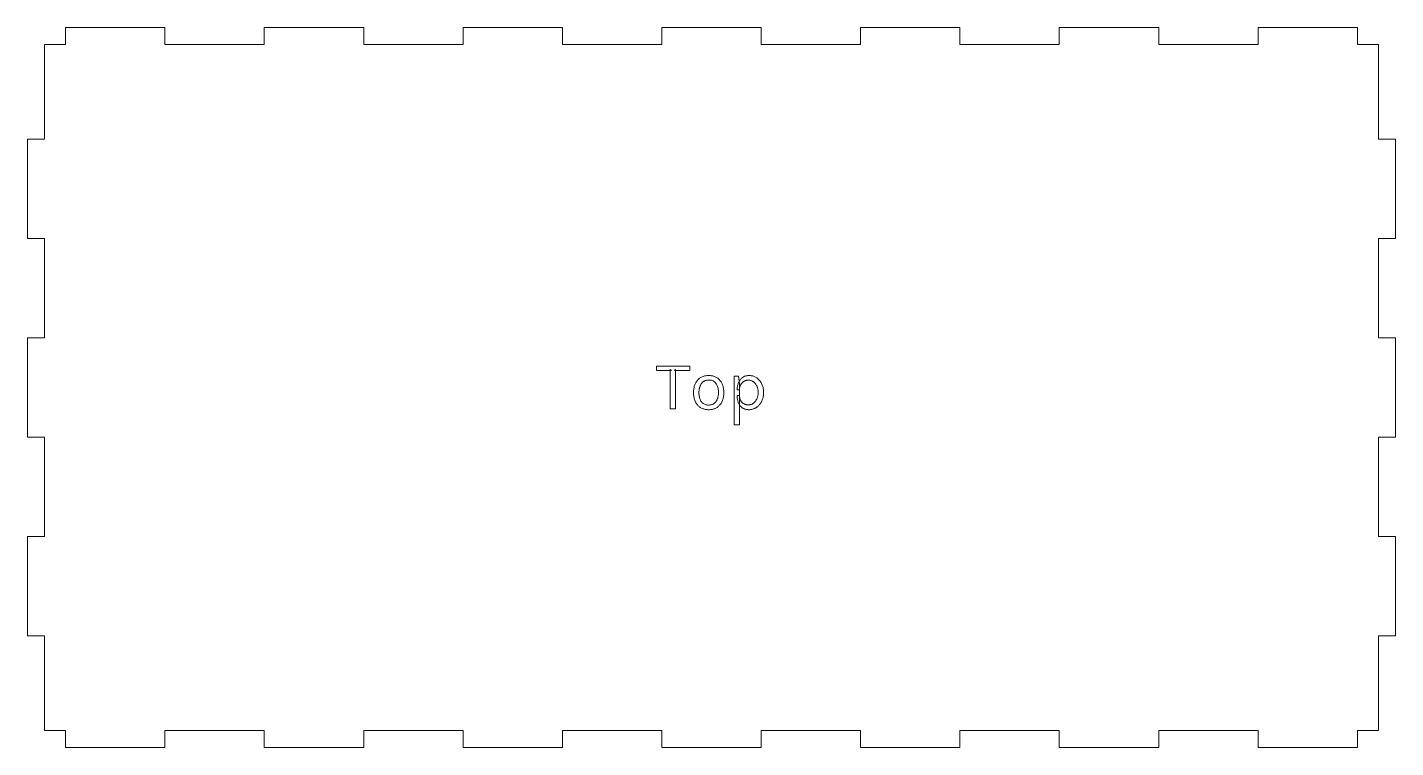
# Model space of a CAD drawing. Extents: x 0 to 19.1, y 0 to 10.4.
# Drawn here: x 9.62 to 19.12, y 5.12 to 10.12 of the extents above; entities that cross this region are included whole.
import ezdxf

# ---------------------------------------------------------------- set-up
doc = ezdxf.new("R2010")
doc.units = 0
doc.layers.get('0').update_dxf_attribs({"lineweight": 0})

msp = doc.modelspace()

# ---------------------------------------------------------------- linework, layer by layer
for p, q in [((10.573, 10.118), (9.883, 10.118)), ((9.883, 10.118), (9.883, 10)), ((10.573, 10), (10.573, 10.118)), ((11.953, 10.118), (11.263, 10.118)), ((11.263, 10.118), (11.263, 10)), ((11.953, 10), (11.953, 10.118)), ((13.333, 10.118), (12.643, 10.118)), ((12.643, 10.118), (12.643, 10)), ((13.333, 10), (13.333, 10.118)), ((14.713, 10.118), (14.023, 10.118)), ((14.023, 10.118), (14.023, 10)), ((14.713, 10), (14.713, 10.118)), ((16.093, 10.118), (15.403, 10.118)), ((15.403, 10.118), (15.403, 10)), ((16.093, 10), (16.093, 10.118)), ((17.473, 10.118), (16.783, 10.118)), ((16.783, 10.118), (16.783, 10)), ((17.473, 10), (17.473, 10.118)), ((18.853, 10.118), (18.163, 10.118)), ((18.163, 10.118), (18.163, 10)), ((18.853, 10), (18.853, 10.118)), ((9.883, 10), (9.736, 10)), ((9.736, 10), (9.736, 9.343)), ((11.263, 10), (10.573, 10)), ((12.643, 10), (11.953, 10)), ((14.023, 10), (13.333, 10)), ((15.403, 10), (14.713, 10)), ((16.783, 10), (16.093, 10)), ((18.163, 10), (17.473, 10)), ((19, 10), (18.853, 10)), ((19, 9.343), (19, 10)), ((9.736, 9.343), (9.618, 9.343)), ((9.618, 9.343), (9.618, 8.653)), ((19.118, 9.343), (19, 9.343)), ((19.118, 8.653), (19.118, 9.343)), ((9.618, 8.653), (9.736, 8.653)), ((9.736, 8.653), (9.736, 7.963)), ((19, 7.963), (19, 8.653)), ((19, 8.653), (19.118, 8.653)), ((9.736, 7.963), (9.618, 7.963)), ((9.618, 7.963), (9.618, 7.273)), ((19.118, 7.963), (19, 7.963)), ((19.118, 7.273), (19.118, 7.963)), ((13.986, 7.735), (13.986, 7.766)), ((13.986, 7.766), (14.217, 7.766)), ((14.091, 7.735), (13.986, 7.735)), ((14.082, 7.47), (14.082, 7.743)), ((14.082, 7.743), (14.091, 7.735)), ((14.091, 7.735), (14.091, 7.735)), ((14.111, 7.735), (14.119, 7.743)), ((14.217, 7.735), (14.111, 7.735)), ((14.119, 7.743), (14.119, 7.47)), ((14.217, 7.766), (14.217, 7.735)), ((14.304, 7.693), (14.309, 7.695)), ((14.309, 7.695), (14.315, 7.696)), ((14.315, 7.696), (14.32, 7.698)), ((14.32, 7.698), (14.325, 7.699)), ((14.325, 7.699), (14.331, 7.7)), ((14.331, 7.7), (14.337, 7.701)), ((14.337, 7.701), (14.343, 7.701)), ((14.343, 7.701), (14.349, 7.701)), ((14.349, 7.701), (14.349, 7.701)), ((14.349, 7.701), (14.355, 7.701)), ((14.355, 7.701), (14.361, 7.701)), ((14.361, 7.701), (14.366, 7.7)), ((14.366, 7.7), (14.372, 7.699)), ((14.372, 7.699), (14.377, 7.698)), ((14.377, 7.698), (14.383, 7.696)), ((14.383, 7.696), (14.388, 7.695)), ((14.388, 7.695), (14.393, 7.693)), ((14.525, 7.359), (14.525, 7.696)), ((14.525, 7.696), (14.556, 7.696)), ((14.556, 7.696), (14.562, 7.643)), ((14.594, 7.694), (14.598, 7.696)), ((14.598, 7.696), (14.602, 7.697)), ((14.602, 7.697), (14.607, 7.698)), ((14.607, 7.698), (14.611, 7.699)), ((14.611, 7.699), (14.615, 7.7)), ((14.615, 7.7), (14.62, 7.701)), ((14.62, 7.701), (14.624, 7.701)), ((14.624, 7.701), (14.629, 7.701)), ((14.629, 7.701), (14.629, 7.701)), ((14.629, 7.701), (14.634, 7.701)), ((14.634, 7.701), (14.639, 7.701)), ((14.639, 7.701), (14.644, 7.7)), ((14.644, 7.7), (14.649, 7.699)), ((14.649, 7.699), (14.654, 7.698)), ((14.654, 7.698), (14.659, 7.696)), ((14.659, 7.696), (14.664, 7.694)), ((14.244, 7.598), (14.245, 7.605)), ((14.245, 7.605), (14.246, 7.612)), ((14.246, 7.612), (14.247, 7.618)), ((14.247, 7.618), (14.248, 7.625)), ((14.248, 7.625), (14.25, 7.631)), ((14.25, 7.631), (14.252, 7.637)), ((14.252, 7.637), (14.254, 7.643)), ((14.254, 7.643), (14.257, 7.648)), ((14.257, 7.648), (14.26, 7.653)), ((14.26, 7.653), (14.263, 7.658)), ((14.263, 7.658), (14.266, 7.663)), ((14.266, 7.663), (14.27, 7.667)), ((14.27, 7.667), (14.273, 7.671)), ((14.273, 7.671), (14.277, 7.675)), ((14.277, 7.675), (14.281, 7.679)), ((14.281, 7.679), (14.285, 7.682)), ((14.283, 7.608), (14.282, 7.603)), ((14.282, 7.603), (14.282, 7.598)), ((14.284, 7.612), (14.283, 7.608)), ((14.285, 7.617), (14.284, 7.612)), ((14.285, 7.682), (14.29, 7.685)), ((14.286, 7.621), (14.285, 7.617)), ((14.288, 7.625), (14.286, 7.621)), ((14.289, 7.629), (14.288, 7.625)), ((14.291, 7.633), (14.289, 7.629)), ((14.29, 7.685), (14.294, 7.688)), ((14.292, 7.637), (14.291, 7.633)), ((14.294, 7.64), (14.292, 7.637)), ((14.294, 7.688), (14.299, 7.69)), ((14.297, 7.643), (14.294, 7.64)), ((14.299, 7.646), (14.297, 7.643)), ((14.299, 7.69), (14.304, 7.693)), ((14.301, 7.649), (14.299, 7.646)), ((14.304, 7.652), (14.301, 7.649)), ((14.306, 7.655), (14.304, 7.652)), ((14.309, 7.657), (14.306, 7.655)), ((14.312, 7.659), (14.309, 7.657)), ((14.315, 7.661), (14.312, 7.659)), ((14.319, 7.663), (14.315, 7.661)), ((14.322, 7.664), (14.319, 7.663)), ((14.325, 7.666), (14.322, 7.664)), ((14.329, 7.667), (14.325, 7.666)), ((14.333, 7.668), (14.329, 7.667)), ((14.337, 7.669), (14.333, 7.668)), ((14.341, 7.669), (14.337, 7.669)), ((14.345, 7.67), (14.341, 7.669)), ((14.35, 7.67), (14.345, 7.67)), ((14.356, 7.669), (14.35, 7.67)), ((14.35, 7.67), (14.35, 7.67)), ((14.362, 7.669), (14.356, 7.669)), ((14.368, 7.668), (14.362, 7.669)), ((14.373, 7.666), (14.368, 7.668)), ((14.379, 7.664), (14.373, 7.666)), ((14.383, 7.661), (14.379, 7.664)), ((14.388, 7.658), (14.383, 7.661)), ((14.392, 7.655), (14.388, 7.658)), ((14.396, 7.651), (14.392, 7.655)), ((14.393, 7.693), (14.398, 7.69)), ((14.399, 7.646), (14.396, 7.651)), ((14.398, 7.69), (14.403, 7.688)), ((14.403, 7.642), (14.399, 7.646)), ((14.403, 7.688), (14.407, 7.685)), ((14.405, 7.636), (14.403, 7.642)), ((14.408, 7.631), (14.405, 7.636)), ((14.407, 7.685), (14.412, 7.682)), ((14.41, 7.625), (14.408, 7.631)), ((14.412, 7.619), (14.41, 7.625)), ((14.412, 7.682), (14.416, 7.679)), ((14.414, 7.612), (14.412, 7.619)), ((14.415, 7.605), (14.414, 7.612)), ((14.416, 7.598), (14.415, 7.605)), ((14.416, 7.679), (14.42, 7.675)), ((14.42, 7.675), (14.424, 7.671)), ((14.424, 7.671), (14.427, 7.667)), ((14.427, 7.667), (14.431, 7.663)), ((14.431, 7.663), (14.434, 7.658)), ((14.434, 7.658), (14.437, 7.653)), ((14.437, 7.653), (14.44, 7.648)), ((14.44, 7.648), (14.443, 7.643)), ((14.443, 7.643), (14.445, 7.637)), ((14.445, 7.637), (14.447, 7.631)), ((14.447, 7.631), (14.449, 7.625)), ((14.449, 7.625), (14.45, 7.618)), ((14.45, 7.618), (14.451, 7.612)), ((14.451, 7.612), (14.452, 7.605)), ((14.452, 7.605), (14.453, 7.598)), ((14.546, 7.608), (14.547, 7.614)), ((14.546, 7.601), (14.546, 7.608)), ((14.562, 7.601), (14.546, 7.601)), ((14.547, 7.62), (14.548, 7.626)), ((14.547, 7.614), (14.547, 7.62)), ((14.548, 7.626), (14.549, 7.631)), ((14.549, 7.631), (14.55, 7.637)), ((14.55, 7.637), (14.552, 7.642)), ((14.552, 7.642), (14.553, 7.647)), ((14.553, 7.647), (14.555, 7.652)), ((14.555, 7.652), (14.557, 7.656)), ((14.557, 7.656), (14.56, 7.661)), ((14.56, 7.661), (14.562, 7.665)), ((14.562, 7.665), (14.564, 7.669)), ((14.562, 7.643), (14.562, 7.359)), ((14.563, 7.614), (14.562, 7.61)), ((14.562, 7.61), (14.562, 7.605)), ((14.562, 7.605), (14.562, 7.601)), ((14.562, 7.601), (14.562, 7.601)), ((14.564, 7.621), (14.563, 7.618)), ((14.563, 7.618), (14.563, 7.614)), ((14.564, 7.669), (14.567, 7.672)), ((14.565, 7.625), (14.564, 7.621)), ((14.566, 7.628), (14.565, 7.625)), ((14.568, 7.632), (14.566, 7.628)), ((14.567, 7.672), (14.57, 7.676)), ((14.569, 7.635), (14.568, 7.632)), ((14.571, 7.638), (14.569, 7.635)), ((14.57, 7.676), (14.573, 7.679)), ((14.573, 7.641), (14.571, 7.638)), ((14.573, 7.679), (14.576, 7.682)), ((14.574, 7.644), (14.573, 7.641)), ((14.576, 7.646), (14.574, 7.644)), ((14.576, 7.682), (14.58, 7.685)), ((14.579, 7.649), (14.576, 7.646)), ((14.581, 7.651), (14.579, 7.649)), ((14.58, 7.685), (14.583, 7.688)), ((14.583, 7.653), (14.581, 7.651)), ((14.583, 7.688), (14.587, 7.69)), ((14.586, 7.656), (14.583, 7.653)), ((14.588, 7.657), (14.586, 7.656)), ((14.587, 7.69), (14.591, 7.692)), ((14.591, 7.659), (14.588, 7.657)), ((14.591, 7.692), (14.594, 7.694)), ((14.594, 7.661), (14.591, 7.659)), ((14.596, 7.662), (14.594, 7.661)), ((14.599, 7.664), (14.596, 7.662)), ((14.602, 7.665), (14.599, 7.664)), ((14.605, 7.666), (14.602, 7.665)), ((14.608, 7.667), (14.605, 7.666)), ((14.611, 7.667), (14.608, 7.667)), ((14.614, 7.668), (14.611, 7.667)), ((14.618, 7.668), (14.614, 7.668)), ((14.621, 7.669), (14.618, 7.668)), ((14.624, 7.669), (14.621, 7.669)), ((14.628, 7.669), (14.624, 7.669)), ((14.624, 7.669), (14.624, 7.669)), ((14.631, 7.668), (14.628, 7.669)), ((14.635, 7.668), (14.631, 7.668)), ((14.638, 7.667), (14.635, 7.668)), ((14.642, 7.666), (14.638, 7.667)), ((14.645, 7.665), (14.642, 7.666)), ((14.648, 7.664), (14.645, 7.665)), ((14.652, 7.662), (14.648, 7.664)), ((14.655, 7.66), (14.652, 7.662)), ((14.658, 7.659), (14.655, 7.66)), ((14.661, 7.656), (14.658, 7.659)), ((14.664, 7.654), (14.661, 7.656)), ((14.664, 7.694), (14.669, 7.692)), ((14.667, 7.652), (14.664, 7.654)), ((14.669, 7.649), (14.667, 7.652)), ((14.669, 7.692), (14.673, 7.69)), ((14.672, 7.646), (14.669, 7.649)), ((14.674, 7.643), (14.672, 7.646)), ((14.673, 7.69), (14.678, 7.687)), ((14.676, 7.64), (14.674, 7.643)), ((14.678, 7.637), (14.676, 7.64)), ((14.678, 7.687), (14.682, 7.684)), ((14.68, 7.633), (14.678, 7.637)), ((14.682, 7.629), (14.68, 7.633)), ((14.682, 7.684), (14.687, 7.681)), ((14.684, 7.625), (14.682, 7.629)), ((14.686, 7.621), (14.684, 7.625)), ((14.687, 7.617), (14.686, 7.621)), ((14.687, 7.681), (14.691, 7.677)), ((14.688, 7.613), (14.687, 7.617)), ((14.689, 7.608), (14.688, 7.613)), ((14.69, 7.603), (14.689, 7.608)), ((14.691, 7.599), (14.69, 7.603)), ((14.691, 7.677), (14.695, 7.674)), ((14.695, 7.674), (14.699, 7.67)), ((14.699, 7.67), (14.702, 7.666)), ((14.702, 7.666), (14.706, 7.661)), ((14.706, 7.661), (14.709, 7.657)), ((14.709, 7.657), (14.712, 7.652)), ((14.712, 7.652), (14.715, 7.646)), ((14.715, 7.646), (14.718, 7.641)), ((14.718, 7.641), (14.72, 7.635)), ((14.72, 7.635), (14.722, 7.63)), ((14.722, 7.63), (14.724, 7.624)), ((14.724, 7.624), (14.726, 7.617)), ((14.726, 7.617), (14.727, 7.611)), ((14.727, 7.611), (14.728, 7.604)), ((14.728, 7.604), (14.729, 7.597)), ((14.243, 7.59), (14.244, 7.598)), ((14.243, 7.583), (14.243, 7.59)), ((14.243, 7.575), (14.243, 7.583)), ((14.243, 7.583), (14.243, 7.583)), ((14.244, 7.568), (14.243, 7.575)), ((14.245, 7.561), (14.244, 7.568)), ((14.246, 7.554), (14.245, 7.561)), ((14.247, 7.547), (14.246, 7.554)), ((14.248, 7.541), (14.247, 7.547)), ((14.25, 7.534), (14.248, 7.541)), ((14.252, 7.529), (14.25, 7.534)), ((14.254, 7.523), (14.252, 7.529)), ((14.257, 7.517), (14.254, 7.523)), ((14.26, 7.512), (14.257, 7.517)), ((14.263, 7.507), (14.26, 7.512)), ((14.266, 7.503), (14.263, 7.507)), ((14.282, 7.598), (14.281, 7.593)), ((14.281, 7.593), (14.281, 7.588)), ((14.281, 7.588), (14.281, 7.583)), ((14.281, 7.583), (14.281, 7.583)), ((14.281, 7.583), (14.281, 7.575)), ((14.281, 7.575), (14.282, 7.567)), ((14.282, 7.567), (14.283, 7.56)), ((14.283, 7.56), (14.284, 7.553)), ((14.284, 7.553), (14.285, 7.547)), ((14.285, 7.547), (14.287, 7.541)), ((14.287, 7.541), (14.289, 7.535)), ((14.289, 7.535), (14.292, 7.529)), ((14.292, 7.529), (14.295, 7.524)), ((14.295, 7.524), (14.298, 7.519)), ((14.298, 7.519), (14.302, 7.515)), ((14.302, 7.515), (14.305, 7.511)), ((14.305, 7.511), (14.31, 7.508)), ((14.31, 7.508), (14.314, 7.505)), ((14.314, 7.505), (14.319, 7.502)), ((14.379, 7.503), (14.382, 7.505)), ((14.382, 7.505), (14.385, 7.507)), ((14.385, 7.507), (14.388, 7.509)), ((14.388, 7.509), (14.391, 7.511)), ((14.391, 7.511), (14.394, 7.514)), ((14.394, 7.514), (14.396, 7.517)), ((14.396, 7.517), (14.399, 7.519)), ((14.399, 7.519), (14.401, 7.523)), ((14.401, 7.523), (14.403, 7.526)), ((14.403, 7.526), (14.405, 7.529)), ((14.405, 7.529), (14.407, 7.533)), ((14.407, 7.533), (14.408, 7.537)), ((14.408, 7.537), (14.41, 7.541)), ((14.41, 7.541), (14.411, 7.545)), ((14.411, 7.545), (14.412, 7.549)), ((14.412, 7.549), (14.413, 7.553)), ((14.413, 7.553), (14.414, 7.558)), ((14.414, 7.558), (14.415, 7.562)), ((14.415, 7.562), (14.416, 7.567)), ((14.416, 7.591), (14.416, 7.598)), ((14.416, 7.583), (14.416, 7.591)), ((14.416, 7.577), (14.416, 7.583)), ((14.416, 7.583), (14.416, 7.583)), ((14.416, 7.572), (14.416, 7.577)), ((14.416, 7.567), (14.416, 7.572)), ((14.434, 7.507), (14.431, 7.503)), ((14.437, 7.512), (14.434, 7.507)), ((14.44, 7.517), (14.437, 7.512)), ((14.443, 7.523), (14.44, 7.517)), ((14.445, 7.529), (14.443, 7.523)), ((14.447, 7.534), (14.445, 7.529)), ((14.449, 7.541), (14.447, 7.534)), ((14.45, 7.547), (14.449, 7.541)), ((14.451, 7.554), (14.45, 7.547)), ((14.452, 7.561), (14.451, 7.554)), ((14.453, 7.568), (14.452, 7.561)), ((14.453, 7.598), (14.453, 7.59)), ((14.453, 7.59), (14.454, 7.583)), ((14.454, 7.583), (14.453, 7.575)), ((14.453, 7.575), (14.453, 7.568)), ((14.454, 7.583), (14.454, 7.583)), ((14.546, 7.556), (14.546, 7.562)), ((14.546, 7.562), (14.546, 7.562)), ((14.546, 7.562), (14.562, 7.562)), ((14.547, 7.55), (14.546, 7.556)), ((14.547, 7.544), (14.547, 7.55)), ((14.548, 7.538), (14.547, 7.544)), ((14.549, 7.533), (14.548, 7.538)), ((14.55, 7.528), (14.549, 7.533)), ((14.551, 7.523), (14.55, 7.528)), ((14.553, 7.518), (14.551, 7.523)), ((14.554, 7.513), (14.553, 7.518)), ((14.556, 7.509), (14.554, 7.513)), ((14.558, 7.504), (14.556, 7.509)), ((14.562, 7.562), (14.562, 7.558)), ((14.562, 7.558), (14.562, 7.554)), ((14.562, 7.554), (14.563, 7.55)), ((14.563, 7.55), (14.563, 7.546)), ((14.563, 7.546), (14.564, 7.543)), ((14.564, 7.543), (14.565, 7.539)), ((14.565, 7.539), (14.566, 7.536)), ((14.566, 7.536), (14.568, 7.532)), ((14.568, 7.532), (14.569, 7.529)), ((14.569, 7.529), (14.571, 7.526)), ((14.571, 7.526), (14.573, 7.524)), ((14.573, 7.524), (14.574, 7.521)), ((14.574, 7.521), (14.576, 7.518)), ((14.576, 7.518), (14.579, 7.516)), ((14.579, 7.516), (14.581, 7.514)), ((14.581, 7.514), (14.583, 7.512)), ((14.583, 7.512), (14.586, 7.51)), ((14.586, 7.51), (14.588, 7.508)), ((14.588, 7.508), (14.591, 7.506)), ((14.591, 7.506), (14.594, 7.505)), ((14.594, 7.505), (14.596, 7.503)), ((14.65, 7.503), (14.653, 7.505)), ((14.653, 7.505), (14.656, 7.507)), ((14.656, 7.507), (14.659, 7.509)), ((14.659, 7.509), (14.662, 7.511)), ((14.662, 7.511), (14.665, 7.514)), ((14.665, 7.514), (14.668, 7.516)), ((14.668, 7.516), (14.67, 7.519)), ((14.67, 7.519), (14.673, 7.522)), ((14.673, 7.522), (14.675, 7.525)), ((14.675, 7.525), (14.677, 7.529)), ((14.677, 7.529), (14.679, 7.532)), ((14.679, 7.532), (14.682, 7.536)), ((14.682, 7.536), (14.683, 7.54)), ((14.683, 7.54), (14.685, 7.544)), ((14.685, 7.544), (14.687, 7.548)), ((14.687, 7.548), (14.688, 7.553)), ((14.688, 7.553), (14.689, 7.557)), ((14.689, 7.557), (14.69, 7.562)), ((14.69, 7.562), (14.691, 7.567)), ((14.691, 7.594), (14.691, 7.599)), ((14.691, 7.588), (14.691, 7.594)), ((14.691, 7.583), (14.691, 7.588)), ((14.691, 7.578), (14.691, 7.583)), ((14.691, 7.583), (14.691, 7.583)), ((14.691, 7.572), (14.691, 7.578)), ((14.691, 7.567), (14.691, 7.572)), ((14.709, 7.509), (14.706, 7.504)), ((14.712, 7.514), (14.709, 7.509)), ((14.715, 7.519), (14.712, 7.514)), ((14.718, 7.525), (14.715, 7.519)), ((14.72, 7.53), (14.718, 7.525)), ((14.722, 7.536), (14.72, 7.53)), ((14.724, 7.542), (14.722, 7.536)), ((14.726, 7.548), (14.724, 7.542)), ((14.727, 7.555), (14.726, 7.548)), ((14.728, 7.562), (14.727, 7.555)), ((14.729, 7.569), (14.728, 7.562)), ((14.729, 7.597), (14.729, 7.59)), ((14.729, 7.59), (14.729, 7.583)), ((14.729, 7.583), (14.729, 7.583)), ((14.729, 7.583), (14.729, 7.576)), ((14.729, 7.576), (14.729, 7.569)), ((14.119, 7.47), (14.082, 7.47)), ((14.27, 7.498), (14.266, 7.503)), ((14.273, 7.494), (14.27, 7.498)), ((14.277, 7.49), (14.273, 7.494)), ((14.281, 7.487), (14.277, 7.49)), ((14.285, 7.483), (14.281, 7.487)), ((14.29, 7.48), (14.285, 7.483)), ((14.294, 7.478), (14.29, 7.48)), ((14.299, 7.475), (14.294, 7.478)), ((14.304, 7.473), (14.299, 7.475)), ((14.309, 7.471), (14.304, 7.473)), ((14.315, 7.469), (14.309, 7.471)), ((14.32, 7.467), (14.315, 7.469)), ((14.319, 7.502), (14.324, 7.5)), ((14.325, 7.466), (14.32, 7.467)), ((14.324, 7.5), (14.329, 7.498)), ((14.331, 7.465), (14.325, 7.466)), ((14.329, 7.498), (14.335, 7.497)), ((14.337, 7.465), (14.331, 7.465)), ((14.335, 7.497), (14.341, 7.496)), ((14.343, 7.464), (14.337, 7.465)), ((14.341, 7.496), (14.348, 7.496)), ((14.349, 7.464), (14.343, 7.464)), ((14.348, 7.496), (14.348, 7.496)), ((14.348, 7.496), (14.352, 7.496)), ((14.348, 7.496), (14.348, 7.496)), ((14.349, 7.464), (14.349, 7.464)), ((14.355, 7.464), (14.349, 7.464)), ((14.349, 7.464), (14.349, 7.464)), ((14.352, 7.496), (14.356, 7.497)), ((14.361, 7.465), (14.355, 7.464)), ((14.356, 7.497), (14.36, 7.497)), ((14.36, 7.497), (14.364, 7.498)), ((14.366, 7.465), (14.361, 7.465)), ((14.364, 7.498), (14.368, 7.499)), ((14.372, 7.466), (14.366, 7.465)), ((14.368, 7.499), (14.372, 7.5)), ((14.372, 7.5), (14.375, 7.501)), ((14.377, 7.467), (14.372, 7.466)), ((14.375, 7.501), (14.379, 7.503)), ((14.383, 7.469), (14.377, 7.467)), ((14.388, 7.471), (14.383, 7.469)), ((14.393, 7.473), (14.388, 7.471)), ((14.398, 7.475), (14.393, 7.473)), ((14.403, 7.478), (14.398, 7.475)), ((14.407, 7.48), (14.403, 7.478)), ((14.412, 7.483), (14.407, 7.48)), ((14.416, 7.487), (14.412, 7.483)), ((14.42, 7.49), (14.416, 7.487)), ((14.424, 7.494), (14.42, 7.49)), ((14.427, 7.498), (14.424, 7.494)), ((14.431, 7.503), (14.427, 7.498)), ((14.561, 7.5), (14.558, 7.504)), ((14.563, 7.496), (14.561, 7.5)), ((14.566, 7.493), (14.563, 7.496)), ((14.568, 7.489), (14.566, 7.493)), ((14.571, 7.486), (14.568, 7.489)), ((14.574, 7.483), (14.571, 7.486)), ((14.578, 7.48), (14.574, 7.483)), ((14.581, 7.478), (14.578, 7.48)), ((14.585, 7.475), (14.581, 7.478)), ((14.588, 7.473), (14.585, 7.475)), ((14.592, 7.471), (14.588, 7.473)), ((14.596, 7.47), (14.592, 7.471)), ((14.596, 7.503), (14.599, 7.502)), ((14.6, 7.468), (14.596, 7.47)), ((14.599, 7.502), (14.602, 7.501)), ((14.604, 7.467), (14.6, 7.468)), ((14.602, 7.501), (14.605, 7.5)), ((14.609, 7.466), (14.604, 7.467)), ((14.605, 7.5), (14.608, 7.499)), ((14.608, 7.499), (14.611, 7.498)), ((14.613, 7.465), (14.609, 7.466)), ((14.611, 7.498), (14.614, 7.498)), ((14.618, 7.465), (14.613, 7.465)), ((14.614, 7.498), (14.617, 7.497)), ((14.617, 7.497), (14.62, 7.497)), ((14.623, 7.464), (14.618, 7.465)), ((14.62, 7.497), (14.623, 7.497)), ((14.623, 7.497), (14.623, 7.497)), ((14.623, 7.497), (14.627, 7.497)), ((14.628, 7.464), (14.623, 7.464)), ((14.627, 7.497), (14.63, 7.498)), ((14.628, 7.464), (14.628, 7.464)), ((14.633, 7.464), (14.628, 7.464)), ((14.628, 7.464), (14.628, 7.464)), ((14.63, 7.498), (14.633, 7.498)), ((14.633, 7.498), (14.637, 7.499)), ((14.638, 7.465), (14.633, 7.464)), ((14.637, 7.499), (14.64, 7.5)), ((14.643, 7.465), (14.638, 7.465)), ((14.64, 7.5), (14.643, 7.501)), ((14.643, 7.501), (14.647, 7.502)), ((14.648, 7.466), (14.643, 7.465)), ((14.647, 7.502), (14.65, 7.503)), ((14.653, 7.468), (14.648, 7.466)), ((14.658, 7.469), (14.653, 7.468)), ((14.663, 7.471), (14.658, 7.469)), ((14.668, 7.473), (14.663, 7.471)), ((14.673, 7.476), (14.668, 7.473)), ((14.677, 7.478), (14.673, 7.476)), ((14.682, 7.481), (14.677, 7.478)), ((14.686, 7.484), (14.682, 7.481)), ((14.691, 7.488), (14.686, 7.484)), ((14.695, 7.492), (14.691, 7.488)), ((14.698, 7.496), (14.695, 7.492)), ((14.702, 7.5), (14.698, 7.496)), ((14.706, 7.504), (14.702, 7.5)), ((14.562, 7.359), (14.525, 7.359)), ((14.562, 7.359), (14.562, 7.359)), ((9.618, 7.273), (9.736, 7.273)), ((9.736, 7.273), (9.736, 6.583)), ((19, 6.583), (19, 7.273)), ((19, 7.273), (19.118, 7.273)), ((9.736, 6.583), (9.618, 6.583)), ((9.618, 6.583), (9.618, 5.893)), ((19.118, 6.583), (19, 6.583)), ((19.118, 5.893), (19.118, 6.583)), ((9.618, 5.893), (9.736, 5.893)), ((9.736, 5.893), (9.736, 5.236)), ((19, 5.236), (19, 5.893)), ((19, 5.893), (19.118, 5.893)), ((9.736, 5.236), (9.883, 5.236)), ((9.883, 5.236), (9.883, 5.118)), ((10.573, 5.118), (10.573, 5.236)), ((10.573, 5.236), (11.263, 5.236)), ((11.263, 5.236), (11.263, 5.118)), ((11.953, 5.118), (11.953, 5.236)), ((11.953, 5.236), (12.643, 5.236)), ((12.643, 5.236), (12.643, 5.118)), ((13.333, 5.118), (13.333, 5.236)), ((13.333, 5.236), (14.023, 5.236)), ((14.023, 5.236), (14.023, 5.118)), ((14.713, 5.118), (14.713, 5.236)), ((14.713, 5.236), (15.403, 5.236)), ((15.403, 5.236), (15.403, 5.118)), ((16.093, 5.118), (16.093, 5.236)), ((16.093, 5.236), (16.783, 5.236)), ((16.783, 5.236), (16.783, 5.118)), ((17.473, 5.118), (17.473, 5.236)), ((17.473, 5.236), (18.163, 5.236)), ((18.163, 5.236), (18.163, 5.118)), ((18.853, 5.118), (18.853, 5.236)), ((18.853, 5.236), (19, 5.236)), ((9.883, 5.118), (10.573, 5.118)), ((11.263, 5.118), (11.953, 5.118)), ((12.643, 5.118), (13.333, 5.118)), ((14.023, 5.118), (14.713, 5.118)), ((15.403, 5.118), (16.093, 5.118)), ((16.783, 5.118), (17.473, 5.118)), ((18.163, 5.118), (18.853, 5.118))]:
    msp.add_line(p, q)

doc.saveas('drawing.dxf')
